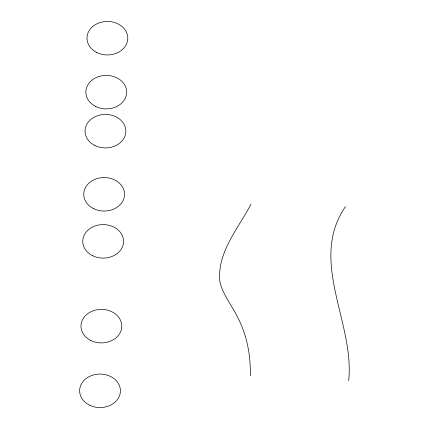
<?xml version="1.0" encoding="UTF-8"?>
<svg xmlns="http://www.w3.org/2000/svg" width="429" height="429" viewBox="0 0 429 429"><rect width="100%" height="100%" fill="white"/><g stroke="black" fill="none" stroke-linecap="round" stroke-linejoin="round"><path stroke-width="0.64" d="M348.675 380.689C354.842 322.608 308.194 260.843 345.479 206.526M250.944 204.338C238.154 228.555 216.977 252.466 219.836 281.547C222.651 294.348 231.344 304.649 237.06 316.178C246.825 334.347 250.82 355.153 250.289 375.675M95.646 106.44A20.399 16.752 0.1 0 0 126.662 92.557A20.399 16.752 0.1 0 0 96.487 77.434A20.399 16.752 0.1 0 0 95.646 106.44M93.511 208.596A20.399 16.752 0.1 0 0 124.528 194.707A20.399 16.752 0.1 0 0 94.353 179.59A20.399 16.752 0.1 0 0 93.511 208.596M96.772 52.494A20.399 16.752 0.1 0 0 127.788 38.61A20.399 16.752 0.1 0 0 97.614 23.488A20.399 16.752 0.1 0 0 96.772 52.494M94.83 145.469A20.399 16.752 0.1 0 0 125.847 131.58A20.399 16.752 0.1 0 0 95.672 116.457A20.399 16.752 0.1 0 0 94.83 145.469M92.53 255.657A20.399 16.752 0.1 0 0 123.547 241.768A20.399 16.752 0.1 0 0 93.372 226.646A20.399 16.752 0.1 0 0 92.53 255.657M90.76 340.444A20.399 16.752 0.1 0 0 121.777 326.555A20.399 16.752 0.1 0 0 91.602 311.438A20.399 16.752 0.1 0 0 90.76 340.444M89.409 405.099A20.399 16.752 0.1 0 0 120.426 391.216A20.399 16.752 0.1 0 0 90.251 376.094A20.399 16.752 0.1 0 0 89.409 405.099"/></g></svg>
